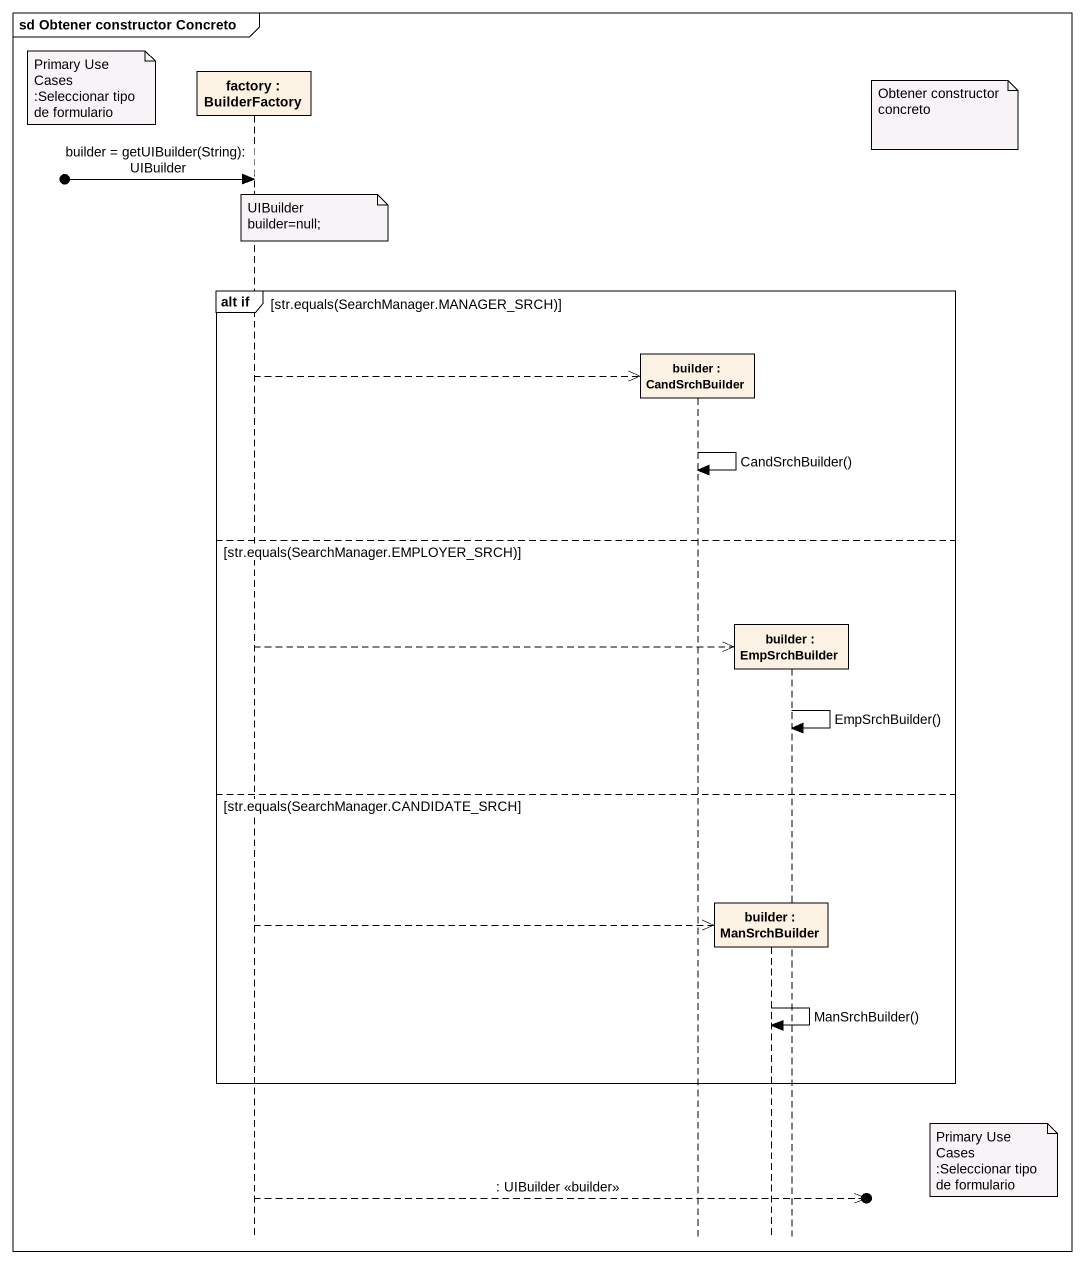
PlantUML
@startuml
mainframe sd Obtener constructor Concreto
hide footbox
participant "factory : BuilderFactory" as factory
participant "builder : CandSrchBuilder" as builder
participant "builder : ManSrchBuilder" as builder_2
participant "builder : EmpSrchBuilder" as builder_3

note left of factory : Primary Use Cases :Seleccionar tipo de formulario
note right of builder_3 : Obtener constructor concreto
[o-> factory : builder = getUIBuilder(String): UIBuilder
note over factory : UIBuilder builder=null;
group alt if [str.equals(SearchManager.MANAGER_SRCH)]
  factory -->> builder **
  builder -> builder : CandSrchBuilder()
else str.equals(SearchManager.EMPLOYER_SRCH)
  factory -->> builder_3 **
  builder_3 -> builder_3 : EmpSrchBuilder()
else str.equals(SearchManager.CANDIDATE_SRCH
  factory -->> builder_2 **
  builder_2 -> builder_2 : ManSrchBuilder()
end
note right of builder_3 : Primary Use Cases :Seleccionar tipo de formulario
factory -->>o] : : UIBuilder <<builder>>
@enduml
